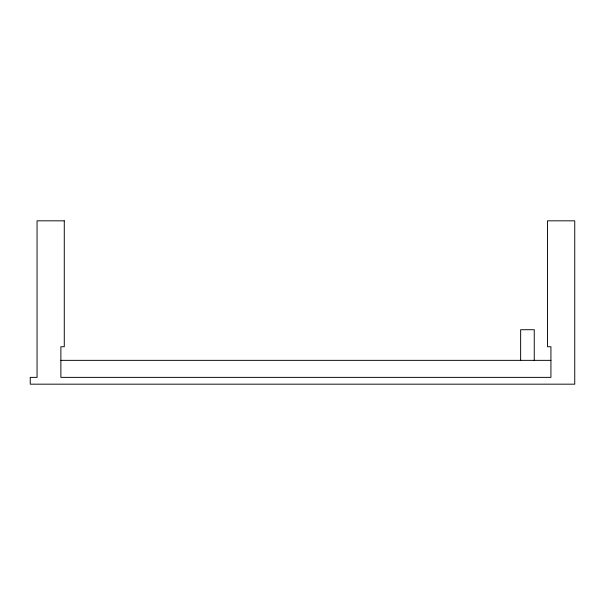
<?xml version="1.0" encoding="UTF-8"?>
<svg xmlns="http://www.w3.org/2000/svg" width="605" height="605" viewBox="0 0 605 605"><rect width="100%" height="100%" fill="white"/><g stroke="black" fill="none" stroke-linecap="round" stroke-linejoin="round"><path stroke-width="0.91" d="M60.878 360.353L550.928 360.353M534.253 360.55L534.253 329.725L520.64 329.725L520.64 360.55M64.281 220.825L37.056 220.825L37.056 377.369L30.25 377.369L30.25 384.175L574.75 384.175L574.75 220.825L547.525 220.825L547.525 346.741L550.928 346.741L550.928 377.369L60.878 377.369L60.878 346.741L64.281 346.741L64.281 220.825"/></g></svg>
